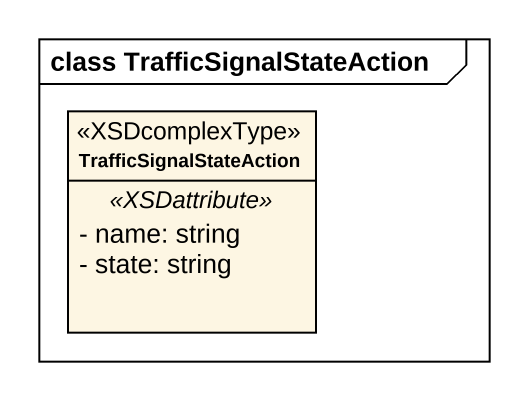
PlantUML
@startuml
mainframe class TrafficSignalStateAction
hide circle
hide empty members
skinparam classAttributeIconSize 0
class TrafficSignalStateAction <<XSDcomplexType>> {
  .. <<XSDattribute>> ..
  - name: string
  - state: string
}
@enduml
